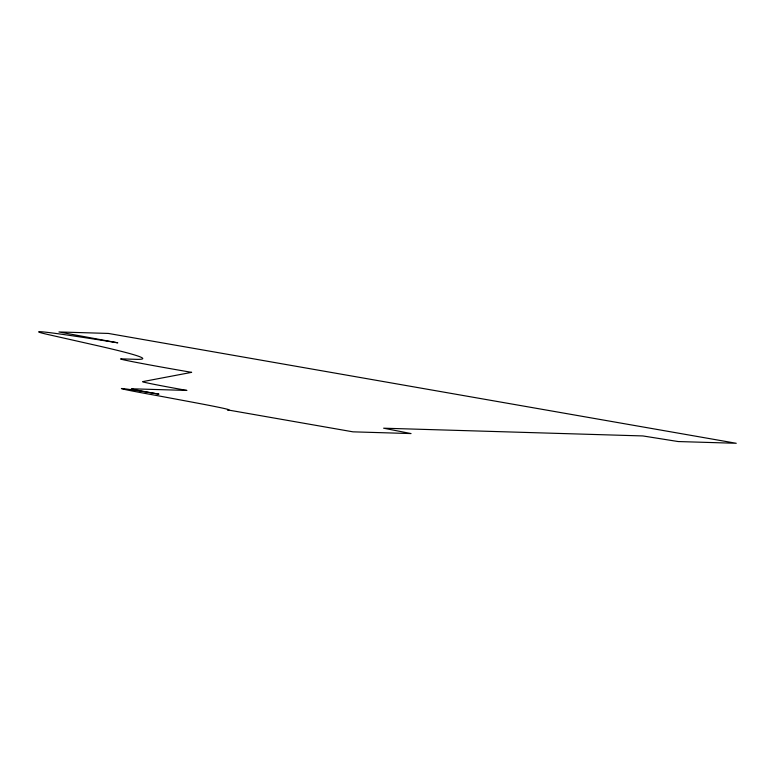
<?xml version="1.0" encoding="UTF-8"?>
<svg xmlns="http://www.w3.org/2000/svg" width="775" height="775" viewBox="0 0 775 775"><rect width="100%" height="100%" fill="white"/><g stroke="black" fill="none" stroke-linecap="round" stroke-linejoin="round"><path stroke-width="1.16" d="M191.59 372.358L142.6 381.649A64.218 1.124 9.8 0 0 186.911 390.435L131.537 388.788A32.114 0.562 9.8 0 0 158.982 394.155A51.925 0.911 9.8 0 0 121.404 388.537A51.925 0.911 9.8 0 0 157.373 395.647L192.898 402.283A94.317 1.647 9.8 0 1 227.424 409.868L353.003 431.84L411.05 433.574L383.606 428.197L642.853 435.938L678.202 441.547L736.25 443.281L108.335 333.434L58.948 331.962L117.79 342.821A186.62 3.255 9.8 0 0 48.525 334.645L95.432 345.224A902.158 15.742 9.8 0 1 133.843 359.251L120.997 358.864A64.228 1.124 9.8 0 0 175.886 369.617L191.59 372.358"/></g></svg>
